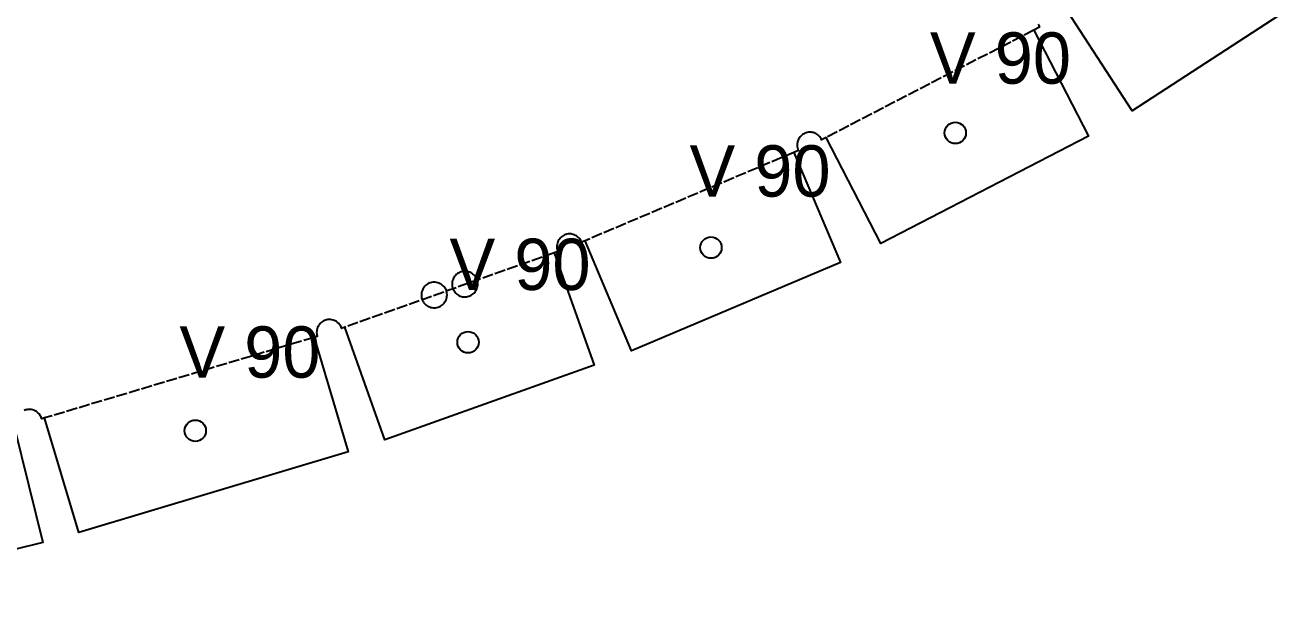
# Model space of a CAD drawing. Header units: millimetres. Extents: x 0 to 2438, y 0 to 1219.
# Drawn here: x 1199.2 to 1345.9, y 1005.9 to 1074.1 of the extents above; entities that cross this region are included whole.
import ezdxf

# ---------------------------------------------------------------- set-up
doc = ezdxf.new("R2010")
doc.units = ezdxf.units.MM
doc.linetypes.add('DASHED', pattern=[1.524, 1.27, -0.254])
for name, color, linetype in [('CUT', 7, 'CONTINUOUS'), ('ETCH', 8, 'CONTINUOUS'), ('HOLE', 6, 'CONTINUOUS'), ('VALLEY', 1, 'DASHED')]:
    doc.layers.add(name, color=color, linetype=linetype)

msp = doc.modelspace()

# ---------------------------------------------------------------- linework, layer by layer
at = {"layer": 'CUT'}
for points in [[(1345.87, 1075.18), (1328.69, 1064.02), (1321.08, 1075.74)], [(1317.71, 1074.16), (1317.77, 1074.02), (1317.83, 1073.89), (1317.87, 1073.83), (1317.2, 1073.48), (1323.61, 1061.07), (1299.3, 1048.51), (1292.89, 1060.93), (1292.37, 1060.66), (1292.32, 1060.77), (1292.24, 1060.9), (1292.15, 1061.01), (1292.05, 1061.12), (1291.94, 1061.22), (1291.82, 1061.31), (1291.69, 1061.38), (1291.56, 1061.44), (1291.42, 1061.49), (1291.28, 1061.52), (1291.13, 1061.54), (1290.98, 1061.55), (1290.84, 1061.54), (1290.69, 1061.51), (1290.55, 1061.48), (1290.41, 1061.42), (1290.28, 1061.36), (1290.15, 1061.28), (1290.04, 1061.19), (1289.93, 1061.09), (1289.83, 1060.98), (1289.75, 1060.86), (1289.67, 1060.74), (1289.61, 1060.6), (1289.56, 1060.46), (1289.53, 1060.32), (1289.51, 1060.17), (1289.5, 1060.03), (1289.51, 1059.88), (1289.54, 1059.73), (1289.58, 1059.59), (1289.63, 1059.45), (1289.66, 1059.39), (1289.12, 1059.17), (1294.56, 1046.29), (1270.12, 1035.98), (1264.69, 1048.85), (1264.29, 1048.68), (1264.27, 1048.74), (1264.2, 1048.88), (1264.12, 1049), (1264.03, 1049.12), (1263.93, 1049.23), (1263.82, 1049.32), (1263.7, 1049.41), (1263.58, 1049.48), (1263.44, 1049.54), (1263.3, 1049.59), (1263.16, 1049.63), (1263.01, 1049.65), (1262.87, 1049.65), (1262.72, 1049.64), (1262.57, 1049.62), (1262.43, 1049.58), (1262.29, 1049.53), (1262.29, 1049.53), (1262.16, 1049.46), (1262.04, 1049.39), (1261.92, 1049.3), (1261.81, 1049.2), (1261.72, 1049.09), (1261.63, 1048.97), (1261.56, 1048.84), (1261.49, 1048.71), (1261.45, 1048.57), (1261.41, 1048.42), (1261.39, 1048.28), (1261.39, 1048.13), (1261.4, 1047.98), (1261.42, 1047.84), (1261.46, 1047.7), (1261.5, 1047.6), (1261.09, 1047.45), (1265.77, 1034.29), (1241.26, 1025.56), (1236.57, 1038.73), (1236.21, 1038.6), (1236.16, 1038.73), (1236.1, 1038.86), (1236.02, 1038.99), (1235.93, 1039.11), (1235.83, 1039.21), (1235.72, 1039.31), (1235.6, 1039.4), (1235.47, 1039.47), (1235.34, 1039.53), (1235.2, 1039.58), (1235.05, 1039.61), (1234.91, 1039.63), (1234.76, 1039.64), (1234.61, 1039.63), (1234.47, 1039.61), (1234.33, 1039.57), (1234.19, 1039.52), (1234.06, 1039.45), (1233.93, 1039.37), (1233.81, 1039.29), (1233.71, 1039.18), (1233.61, 1039.07), (1233.52, 1038.95), (1233.45, 1038.83), (1233.39, 1038.69), (1233.34, 1038.55), (1233.31, 1038.41), (1233.29, 1038.27), (1233.28, 1038.12), (1233.29, 1037.97), (1233.32, 1037.83), (1233.35, 1037.68), (1233.36, 1037.66), (1232.99, 1037.55), (1236.99, 1024.17), (1205.46, 1014.74), (1201.46, 1028.13), (1201.12, 1028.02), (1201.1, 1028.09), (1201.05, 1028.23), (1200.98, 1028.36), (1200.9, 1028.49), (1200.82, 1028.61), (1200.71, 1028.71), (1200.6, 1028.81), (1200.49, 1028.9), (1200.36, 1028.97), (1200.22, 1029.03), (1200.08, 1029.08), (1199.94, 1029.11), (1199.8, 1029.13), (1199.65, 1029.14), (1199.5, 1029.13), (1199.36, 1029.1), (1199.21, 1029.07), (1199.08, 1029.02)], [(1197.88, 1027.15), (1201.23, 1013.59), (1170.28, 1005.92)]]:
    msp.add_lwpolyline(points, dxfattribs=at)
for points in [[(1250.22, 1042.35), (1250.36, 1042.31), (1250.5, 1042.29), (1250.65, 1042.29), (1250.8, 1042.3), (1250.94, 1042.32), (1251.09, 1042.36), (1251.22, 1042.41), (1251.36, 1042.47), (1251.48, 1042.55), (1251.6, 1042.64), (1251.71, 1042.74), (1251.8, 1042.85), (1251.89, 1042.97), (1251.96, 1043.1), (1252.02, 1043.23), (1252.07, 1043.37), (1252.11, 1043.52), (1252.13, 1043.66), (1252.13, 1043.81), (1252.12, 1043.96), (1252.1, 1044.1), (1252.06, 1044.24), (1252.01, 1044.38), (1251.94, 1044.51), (1251.87, 1044.64), (1251.78, 1044.76), (1251.68, 1044.86), (1251.57, 1044.96), (1251.45, 1045.05), (1251.32, 1045.12), (1251.19, 1045.18), (1251.05, 1045.23), (1250.9, 1045.26), (1250.76, 1045.28), (1250.61, 1045.29), (1250.46, 1045.28), (1250.32, 1045.25), (1250.18, 1045.22), (1250.04, 1045.17), (1249.91, 1045.1), (1249.78, 1045.02), (1249.66, 1044.93), (1249.56, 1044.83), (1249.46, 1044.72), (1249.37, 1044.6), (1249.3, 1044.48), (1249.24, 1044.34), (1249.19, 1044.2), (1249.16, 1044.06), (1249.14, 1043.91), (1249.13, 1043.77), (1249.14, 1043.62), (1249.16, 1043.47), (1249.2, 1043.33), (1249.25, 1043.19), (1249.32, 1043.06), (1249.4, 1042.94), (1249.48, 1042.82), (1249.58, 1042.71), (1249.7, 1042.61), (1249.81, 1042.53), (1249.94, 1042.45), (1250.08, 1042.39), (1250.22, 1042.35)], [(1247.06, 1041), (1247.21, 1041.01), (1247.35, 1041.03), (1247.49, 1041.07), (1247.63, 1041.12), (1247.76, 1041.19), (1247.89, 1041.27), (1248.01, 1041.36), (1248.11, 1041.46), (1248.21, 1041.57), (1248.3, 1041.69), (1248.37, 1041.81), (1248.43, 1041.95), (1248.48, 1042.09), (1248.51, 1042.23), (1248.53, 1042.38), (1248.54, 1042.52), (1248.53, 1042.67), (1248.51, 1042.81), (1248.47, 1042.96), (1248.42, 1043.1), (1248.35, 1043.23), (1248.27, 1043.35), (1248.19, 1043.47), (1248.09, 1043.58), (1247.97, 1043.67), (1247.86, 1043.76), (1247.73, 1043.83), (1247.59, 1043.9), (1247.45, 1043.94), (1247.31, 1043.98), (1247.17, 1044), (1247.02, 1044), (1246.87, 1043.99), (1246.73, 1043.97), (1246.58, 1043.93), (1246.45, 1043.88), (1246.31, 1043.81), (1246.19, 1043.74), (1246.07, 1043.65), (1245.96, 1043.55), (1245.87, 1043.44), (1245.78, 1043.32), (1245.71, 1043.19), (1245.65, 1043.06), (1245.6, 1042.92), (1245.56, 1042.77), (1245.54, 1042.63), (1245.54, 1042.48), (1245.55, 1042.33), (1245.57, 1042.19), (1245.61, 1042.05), (1245.66, 1041.91), (1245.73, 1041.78), (1245.8, 1041.65), (1245.89, 1041.53), (1245.99, 1041.43), (1246.1, 1041.33), (1246.22, 1041.24), (1246.35, 1041.17), (1246.48, 1041.11), (1246.62, 1041.06), (1246.77, 1041.03), (1246.91, 1041.01), (1247.06, 1041)]]:
    msp.add_lwpolyline(points, close=True, dxfattribs=at)
at = {"layer": 'HOLE'}
for centre in [(1308.01, 1061.46), (1279.42, 1048.05), (1251, 1036.99), (1219.08, 1026.64)]:
    msp.add_circle(centre, 1.25, dxfattribs=at)
at = {"layer": 'VALLEY'}
for p, q in [((1317.2, 1073.48), (1292.89, 1060.93)), ((1289.12, 1059.17), (1264.69, 1048.85)), ((1261.09, 1047.45), (1236.57, 1038.73)), ((1232.99, 1037.55), (1201.46, 1028.13))]:
    msp.add_line(p, q, dxfattribs=at)

# ---------------------------------------------------------------- texts
at = {"layer": 'ETCH'}
for p in [(1305.04, 1067.21), (1276.91, 1054.01), (1248.83, 1043.09), (1217.23, 1032.84)]:
    msp.add_text('V 90', height=6, dxfattribs=at).set_placement(p)

doc.saveas('drawing.dxf')
